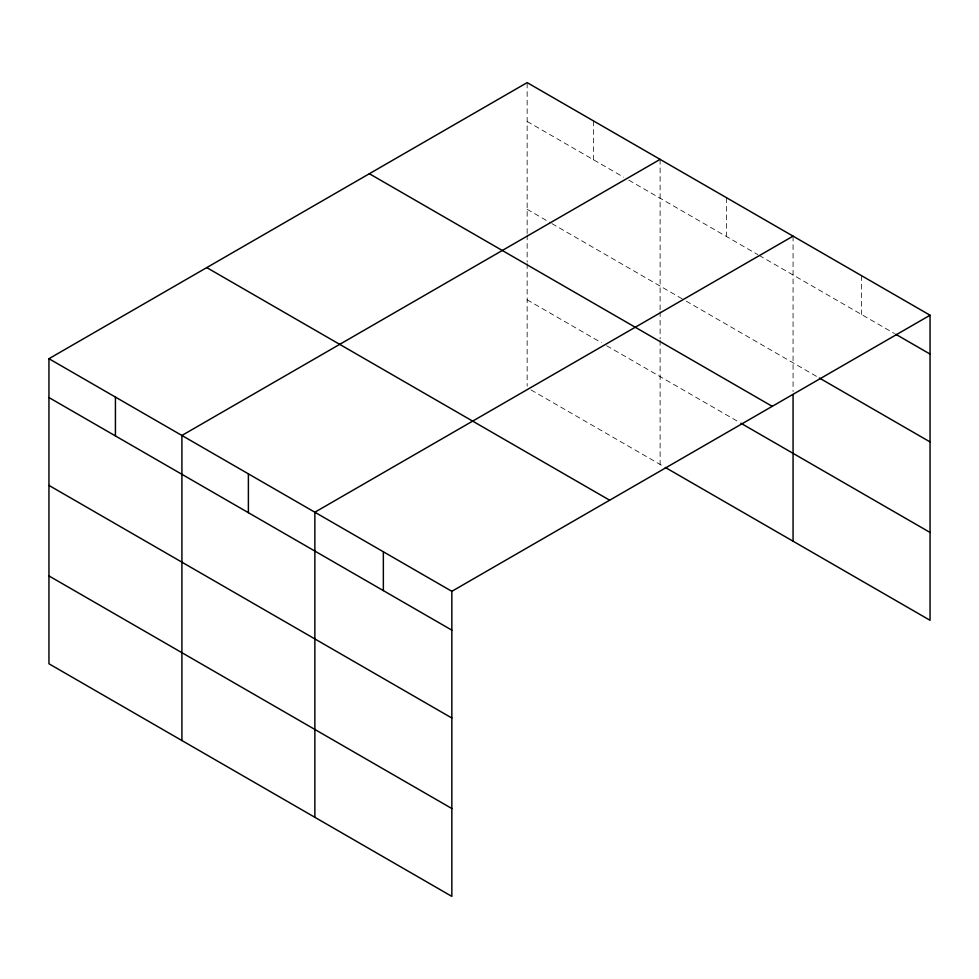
<?xml version="1.0" encoding="UTF-8"?>
<svg xmlns="http://www.w3.org/2000/svg" width="979" height="979" viewBox="0 0 979 979"><rect width="100%" height="100%" fill="white"/><g stroke="black" fill="none" stroke-linecap="round" stroke-linejoin="round"><path stroke-width="0.73" stroke-dasharray="4.89 3.67" d="M527.155 233.455L527.155 82.615M527.155 121.457L623.611 177.15M628.824 180.16L757.868 254.662M759.178 255.409L894.488 333.533M527.155 209.31L550.614 222.857M551.923 223.616L684.872 300.369M686.181 301.128L818.089 377.282M527.155 299.831L601.449 342.723M606.662 345.734L739.622 422.5M531.071 389.948L662.722 465.955M861.557 275.674L861.557 314.528M793.063 236.135L793.063 391.502M726.589 197.758L726.589 236.6M660.115 159.369L660.115 310.208M660.115 311.726L660.115 338.881M660.115 340.386L660.115 464.45M593.629 120.992L593.629 159.834M527.155 234.96L527.155 262.115M527.155 263.62L527.155 386.179"/><path stroke-width="1.47" d="M48.95 358.706L451.845 591.316L451.845 896.385L48.95 663.774L48.95 358.706L527.155 82.615L930.05 315.226L930.05 620.294L665.328 467.46M660.115 159.369L181.91 435.459L181.91 740.54M793.063 236.135L314.859 512.225L314.859 817.294M451.845 591.316L930.05 315.226M895.809 334.292L930.05 354.068M819.411 378.041L930.05 441.921M369.352 173.724L772.247 406.334M740.932 423.246L930.05 532.441M206.753 267.597L609.648 500.208M48.95 397.547L451.845 630.158M48.95 485.4L451.845 718.011M48.95 575.921L451.845 808.532M793.063 394.513L793.063 541.216M383.352 551.764L383.352 590.606M248.385 473.848L248.385 512.69M115.424 397.082L115.424 435.924"/></g></svg>
